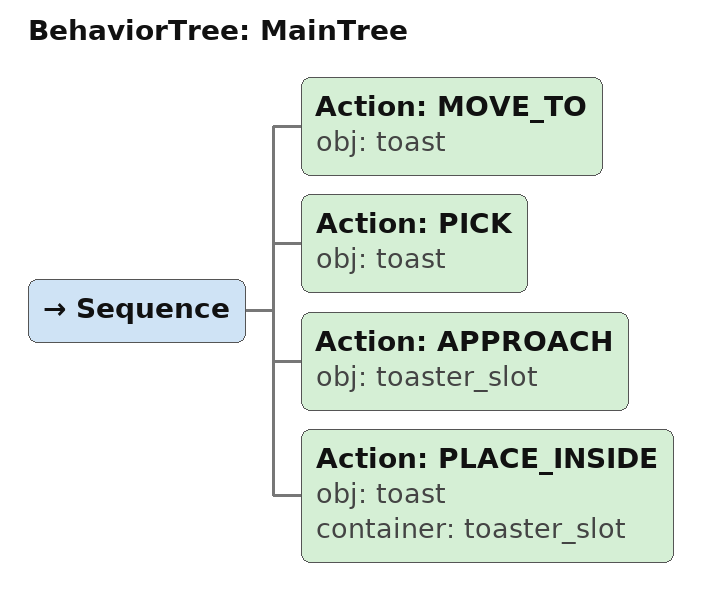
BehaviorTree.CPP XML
<root main_tree_to_execute="MainTree">
  <BehaviorTree ID="MainTree">
    <Sequence>
      <!-- Move to toast -->
      <Action ID="MOVE_TO" obj="toast" />
      <!-- Pick toast -->
      <Action ID="PICK" obj="toast" />
      <!-- Approach toaster_slot -->
      <Action ID="APPROACH" obj="toaster_slot" />
      <!-- Place toast inside toaster_slot -->
      <Action ID="PLACE_INSIDE" obj="toast" container="toaster_slot" />
    </Sequence>
  </BehaviorTree>
</root>
